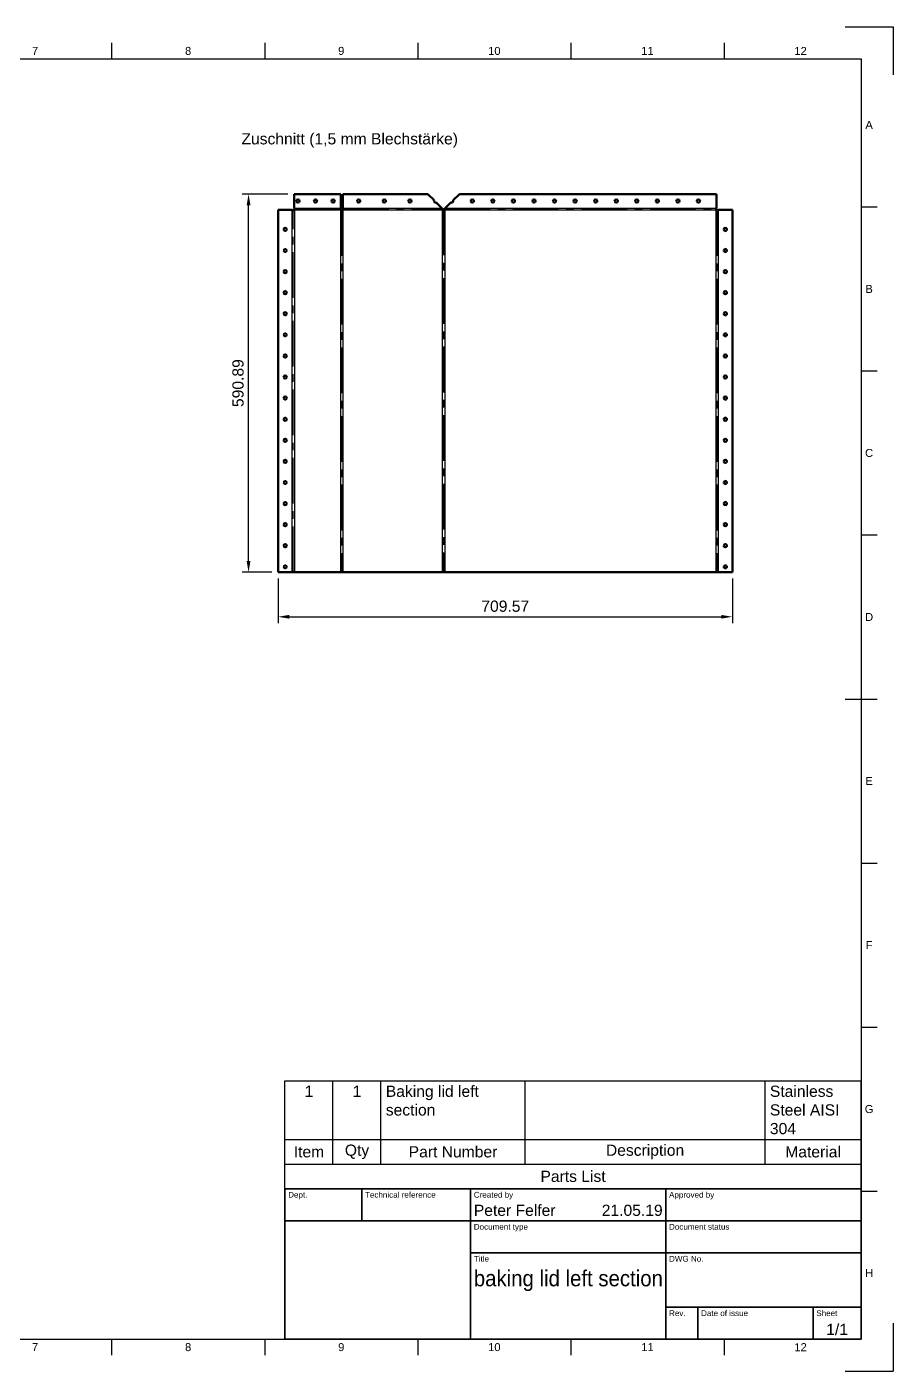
# Model space of a CAD drawing. Header units: millimetres. Extents: x 0 to 594, y 0 to 420.
# Drawn here: x 323.4 to 594, y 0 to 420 of the extents above; entities that cross this region are included whole.
import ezdxf
from ezdxf.enums import TextEntityAlignment as Align

# ---------------------------------------------------------------- set-up
doc = ezdxf.new("R2010")
doc.units = ezdxf.units.MM
doc.header["$LTSCALE"] = 0.75
doc.linetypes.add('CENTER2', pattern=[28.575, 19.05, -3.175, 3.175, -3.175])
for name, color, linetype, lineweight in [('Bend Center', 7, 'CENTER2', 25), ('Border', 7, 'Continuous', 25), ('FD_Dimensions', 7, 'Continuous', 25), ('Notes', 7, 'Continuous', 25), ('Parts Lists', 7, 'Continuous', 25), ('TitleBlock', 7, 'Continuous', 35), ('Visible', 7, 'Continuous', 50), ('Visible Narrow', 7, 'Continuous', 25)]:
    doc.layers.add(name, color=color, linetype=linetype, lineweight=lineweight)
doc.styles.add('FusionTitle', font='')
doc.styles.get("Standard").update_dxf_attribs({"font": 'arial.ttf'})
doc.styles.get('FusionTitle').set_extended_font_data('Arial Unicode MS')
doc.dimstyles.new('Dim-ISO-25', dxfattribs={"dimtxt": 3.5, "dimasz": 3.5, "dimexe": 2, "dimexo": 2, "dimgap": 1.5, "dimtad": 1, "dimzin": 12, "dimdsep": 46, "dimtxsty": 'Standard', "dimcen": 0, "dimazin": 3, "dimtp": 0.1, "dimtm": 0.1, "dimtfac": 0.714, "dimtmove": 0, "dimatfit": 3, "dimfxl": 1, "dimtzin": 12, "dimarcsym": 0})

# ---------------------------------------------------------------- blocks, each defined once
blk = doc.blocks.new('ISO_A2_SHEET')
at = {"layer": 'Border'}
for p, q in [((579, 420), (594, 420)), ((594, 420), (594, 405)), ((349.8333, 415), (349.8333, 410)), ((397.6666, 415), (397.6666, 410)), ((445.4999, 415), (445.4999, 410)), ((493.3332, 415), (493.3332, 410)), ((541.1665, 415), (541.1665, 410)), ((20, 410), (584, 410)), ((584, 410), (584, 10)), ((584, 363.75), (589, 363.75)), ((584, 312.5), (589, 312.5)), ((584, 261.25), (589, 261.25)), ((579, 210), (589, 210)), ((584, 158.75), (589, 158.75)), ((584, 107.5), (589, 107.5)), ((584, 56.25), (589, 56.25)), ((594, 15), (594, 0)), ((20, 10), (584, 10)), ((349.8333, 10), (349.8333, 5)), ((397.6666, 10), (397.6666, 5)), ((445.4999, 10), (445.4999, 5)), ((493.3332, 10), (493.3332, 5)), ((541.1665, 10), (541.1665, 5)), ((579, 0), (594, 0))]:
    blk.add_line(p, q, dxfattribs=at)
at = {"layer": 'Border', "style": 'FusionTitle'}
for s, p in [('7', (325.91665, 412.5)), ('8', (373.74995, 412.5)), ('9', (421.58325, 412.5)), ('10', (469.41655, 412.5)), ('11', (517.24985, 412.5)), ('12', (565.08315, 412.5)), ('A', (586.5, 389.375)), ('B', (586.5, 338.125)), ('C', (586.5, 286.875)), ('D', (586.5, 235.625)), ('E', (586.5, 184.375)), ('F', (586.5, 133.125)), ('G', (586.5, 81.875)), ('H', (586.5, 30.625)), ('7', (325.91665, 7.5)), ('8', (373.74995, 7.5)), ('9', (421.58325, 7.5)), ('10', (469.41655, 7.5)), ('11', (517.24985, 7.5)), ('12', (565.08315, 7.5))]:
    blk.add_text(s, height=2.5, dxfattribs=at).set_placement(p, align=Align.MIDDLE)
blk = doc.blocks.new('ISO_TITLEBLOCK')
at = {"layer": 'TitleBlock'}
for p, q in [((0, 47), (-180, 47)), ((-180, 47), (-180, 0)), ((-156, 37), (-156, 47)), ((-122, 0), (-122, 47)), ((-61, 0), (-61, 47)), ((0, 0), (0, 47)), ((-180, 37), (0, 37)), ((-122, 27), (0, 27)), ((-61, 10), (0, 10)), ((-51, 0), (-51, 10)), ((-15, 0), (-15, 10)), ((-180, 0), (0, 0))]:
    blk.add_line(p, q, dxfattribs=at)
at = {"layer": 'TitleBlock', "style": 'FusionTitle'}
for s, p in [('Dept.', (-179, 46)), ('Technical reference', (-155, 46)), ('Created by', (-121, 46)), ('Approved by', (-60, 46)), ('Document type', (-121, 36)), ('Document status', (-60, 36)), ('Title', (-121, 26)), ('DWG No.', (-60, 26)), ('Rev.', (-60, 9)), ('Date of issue', (-50, 9)), ('Sheet', (-14, 9))]:
    blk.add_text(s, height=1.8, dxfattribs=at).set_placement(p, align=Align.TOP_LEFT)
for tag, p, height in [('DEPT', (-179, 38.5), 3.5), ('TECHNICAL_REFERENCE', (-155, 38.5), 3.5), ('CREATED_BY', (-121, 38.5), 3.5), ('APPROVED_BY', (-60, 38.5), 3.5), ('DOCUMENT_TYPE', (-121, 28.5), 3.5), ('DOCUMENT_STATUS', (-60, 28.5), 3.5), ('TITLE_1', (-121, 16.5), 5), ('TITLE_2', (-121, 9), 5), ('TITLE_3', (-121, 1.5), 5), ('DATE_OF_ISSUE', (-50, 1.5), 3.5)]:
    blk.add_attdef(tag, p, '', height=height, dxfattribs=at)
for tag, p in [('CREATED_DATE', (-62, 38.5)), ('APPROVED_DATE', (-1, 38.5))]:
    blk.add_attdef(tag, text='', height=3.5, dxfattribs=at).set_placement(p, align=Align.RIGHT)
for tag, height, p in [('DRAWING_NUMBER', 5, (-30.5, 16.6)), ('REV', 3.5, (-56, 3.1)), ('SHEET', 3.5, (-7.5, 3.1))]:
    blk.add_attdef(tag, text='', height=height, dxfattribs=at).set_placement(p, align=Align.MIDDLE)
blk = doc.blocks.new('*T9')
at = {"layer": 'Parts Lists', "color": 0, "linetype": 'ByBlock', "lineweight": -2, "transparency": 16777216}
for p, q in [((0, 33.695771), (180, 33.695771)), ((0, 0), (0, 33.695771)), ((15, 7.666667), (15, 33.695771)), ((30, 7.666667), (30, 33.695771)), ((75, 7.666667), (75, 33.695771)), ((150, 7.666667), (150, 33.695771)), ((180, 0), (180, 33.695771)), ((0, 15.333333), (180, 15.333333)), ((0, 7.666667), (180, 7.666667)), ((0, 0), (180, 0))]:
    blk.add_line(p, q, dxfattribs=at)
at = {"layer": 'Parts Lists', "color": 0, "transparency": 16777216, "char_height": 3.5}
for s, insert, width, attachment_point in [('1', (7.5, 32.195771), 12, 2), ('1', (22.5, 32.195771), 12, 2), ('Baking lid left section', (31.5, 32.195771), 42, 1), ('Stainless Steel AISI 304', (151.5, 32.195771), 27, 1), ('Item', (7.5, 11.5), 12, 5), ('Qty', (22.5, 11.5), 12, 5), ('Part Number', (52.5, 11.5), 42, 5), ('Description', (112.5, 11.5), 72, 5), ('Material', (165, 11.5), 27, 5), ('Parts List', (90, 3.833333), 177, 5)]:
    blk.add_mtext(s, dxfattribs=dict(at, insert=insert, width=width, attachment_point=attachment_point))
blk = doc.blocks.new('*D20')
at = {"layer": 'Defpoints', "color": 0, "transparency": 16777216}
for p in [(401.865715, 249.601382), (543.780051, 249.601382), (543.780051, 235.689916)]:
    blk.add_point(p, dxfattribs=at)
at = {"layer": 'FD_Dimensions', "lineweight": -2, "transparency": 16777216}
for p, q in [((401.865715, 247.601382), (401.865715, 233.689916)), ((543.780051, 247.601382), (543.780051, 233.689916)), ((405.365715, 235.689916), (540.280051, 235.689916))]:
    blk.add_line(p, q, dxfattribs=at)
at = {"layer": 'FD_Dimensions', "transparency": 16777216}
for points in [[(405.365715, 236.27325), (405.365715, 235.106583), (401.865715, 235.689916)], [(540.280051, 236.27325), (540.280051, 235.106583), (543.780051, 235.689916)]]:
    blk.add_solid(points, dxfattribs=at)
at = {"layer": 'FD_Dimensions', "color": 0, "transparency": 16777216, "insert": (472.822883, 238.976922), "char_height": 3.5, "attachment_point": 5}
blk.add_mtext('709.57', dxfattribs=at)
blk = doc.blocks.new('*D21')
at = {"layer": 'Defpoints', "color": 0, "transparency": 16777216}
for p in [(392.62586, 367.779966), (406.856431, 367.779966), (401.865715, 249.601382)]:
    blk.add_point(p, dxfattribs=at)
at = {"layer": 'FD_Dimensions', "lineweight": -2, "transparency": 16777216}
for p, q in [((404.856431, 367.779966), (390.62586, 367.779966)), ((392.62586, 253.101382), (392.62586, 364.279966)), ((399.865715, 249.601382), (390.62586, 249.601382))]:
    blk.add_line(p, q, dxfattribs=at)
at = {"layer": 'FD_Dimensions', "transparency": 16777216}
for points in [[(392.042527, 364.279966), (393.209194, 364.279966), (392.62586, 367.779966)], [(392.042527, 253.101382), (393.209194, 253.101382), (392.62586, 249.601382)]]:
    blk.add_solid(points, dxfattribs=at)
at = {"layer": 'FD_Dimensions', "color": 0, "transparency": 16777216, "insert": (389.338855, 308.690674), "char_height": 3.5, "attachment_point": 5, "rotation": 90}
blk.add_mtext('590.89', dxfattribs=at)

msp = doc.modelspace()

# ---------------------------------------------------------------- linework, layer by layer
at = {"layer": 'Bend Center'}
for p, q in [((406.605, 249.6014), (406.605, 362.7014)), ((406.9443, 363.0407), (421.4443, 363.0407)), ((421.7836, 362.7014), (421.7836, 249.6014)), ((422.1229, 363.0407), (453.35, 363.0407)), ((453.5622, 362.9528), (453.5622, 249.6014)), ((453.7743, 363.0407), (538.7015, 363.0407)), ((539.0408, 362.7014), (539.0408, 249.6014))]:
    msp.add_line(p, q, dxfattribs=at)
at = {"layer": 'Visible'}
for p, q in [((421.4443, 367.78), (406.8564, 367.78)), ((406.8564, 367.78), (406.8564, 363.38)), ((421.4443, 362.7014), (421.4443, 367.78)), ((448.6108, 367.78), (422.1229, 367.78)), ((422.1229, 367.78), (422.1229, 362.7014)), ((450.5795, 365.8112), (448.6108, 367.78)), ((458.5136, 367.78), (456.5448, 365.8112)), ((538.7893, 367.78), (458.5136, 367.78)), ((538.7893, 363.38), (538.7893, 367.78)), ((406.2657, 362.7892), (401.8657, 362.7892)), ((401.8657, 362.7892), (401.8657, 249.6014)), ((406.2657, 362.7014), (406.2657, 362.7892)), ((406.9443, 362.7014), (406.2657, 362.7014)), ((406.8564, 363.38), (406.9443, 363.38)), ((406.9443, 363.38), (406.9443, 362.7014)), ((422.1229, 362.7014), (421.4443, 362.7014)), ((453.35, 363.0407), (451.2541, 365.1366)), ((455.8703, 365.1366), (453.7743, 363.0407)), ((538.7015, 362.7014), (538.7015, 363.38)), ((538.7015, 363.38), (538.7893, 363.38)), ((539.3801, 362.7014), (538.7015, 362.7014)), ((543.7801, 362.7892), (539.3801, 362.7892)), ((539.3801, 362.7892), (539.3801, 362.7014)), ((543.7801, 249.6014), (543.7801, 362.7892)), ((543.7801, 249.6014), (401.8657, 249.6014))]:
    msp.add_line(p, q, dxfattribs=at)
at = {"layer": 'Visible', "extrusion": (0, 0, -1)}
for centre in [(-408.0443, 365.58), (-413.5443, 365.58), (-419.0443, 365.58), (-427.0229, 365.58), (-435.0229, 365.58), (-443.0229, 365.58), (-462.5245, 365.58), (-468.9476, 365.58), (-475.3707, 365.58), (-481.7938, 365.58), (-488.2169, 365.58), (-494.6399, 365.58), (-501.063, 365.58), (-507.4861, 365.58), (-513.9092, 365.58), (-520.3322, 365.58), (-526.7553, 365.58), (-533.1784, 365.58), (-404.0657, 356.7131), (-541.5801, 356.7131), (-404.0657, 350.1249), (-541.5801, 350.1249), (-404.0657, 343.5367), (-541.5801, 343.5367), (-404.0657, 336.9484), (-541.5801, 336.9484), (-404.0657, 330.3602), (-541.5801, 330.3602), (-404.0657, 323.772), (-541.5801, 323.772), (-404.0657, 317.1837), (-541.5801, 317.1837), (-404.0657, 310.5955), (-541.5801, 310.5955), (-404.0657, 304.0073), (-541.5801, 304.0073), (-404.0657, 297.419), (-541.5801, 297.419), (-404.0657, 290.8308), (-541.5801, 290.8308), (-404.0657, 284.2426), (-541.5801, 284.2426), (-404.0657, 277.6543), (-541.5801, 277.6543), (-404.0657, 271.0661), (-541.5801, 271.0661), (-404.0657, 264.4779), (-541.5801, 264.4779), (-404.0657, 257.8896), (-541.5801, 257.8896), (-404.0657, 251.3014), (-541.5801, 251.3014)]:
    msp.add_circle(centre, 0.5, dxfattribs=at)
for centre, start, end in [((-451.0229, 365.58), 242.457603, 27.542397), ((-456.1015, 365.58), 152.457603, 297.542397)]:
    msp.add_arc(centre, 0.5, start, end, dxfattribs=at)
at = {"layer": 'Visible'}
msp.add_arc((453.5622, 363.2528), 0.3, 225, 315, dxfattribs=at)
at = {"layer": 'Visible Narrow'}
for p, q in [((406.2657, 249.6014), (406.2657, 362.7014)), ((406.9443, 363.38), (421.4443, 363.38)), ((421.4443, 362.7014), (406.9443, 362.7014)), ((406.9443, 362.7014), (406.9443, 249.6014)), ((421.4443, 249.6014), (421.4443, 362.7014)), ((422.1229, 363.38), (453.0108, 363.38)), ((453.2229, 362.7014), (422.1229, 362.7014)), ((422.1229, 362.7014), (422.1229, 249.6014)), ((453.2229, 249.6014), (453.2229, 362.7014)), ((538.7015, 362.7014), (453.9015, 362.7014)), ((453.9015, 362.7014), (453.9015, 249.6014)), ((454.1136, 363.38), (538.7015, 363.38)), ((538.7015, 249.6014), (538.7015, 362.7014)), ((539.3801, 362.7014), (539.3801, 249.6014))]:
    msp.add_line(p, q, dxfattribs=at)

# ---------------------------------------------------------------- block references
msp.add_blockref('*T9', (404, 57))
at = {"layer": 'Border'}
msp.add_blockref('ISO_A2_SHEET', (0, 0), dxfattribs=at)
at = {"layer": 'TitleBlock'}
ref = msp.add_blockref('ISO_TITLEBLOCK', (584, 10), dxfattribs=at)
ref.add_attrib('CREATED_DATE', '21.05.19', dxfattribs={"height": 3.5, "style": 'FusionTitle'}).set_placement((522, 48.5), align=Align.RIGHT)
ref.add_attrib('SHEET', '1/1', dxfattribs={"height": 3.5, "style": 'FusionTitle'}).set_placement((576.5, 13.1), align=Align.MIDDLE)
ref.add_attrib('TITLE_1', 'baking lid left section', (463, 26.5), dxfattribs={"height": 5, "style": 'FusionTitle', "width": 0.911261})
ref.add_attrib('CREATED_BY', 'Peter Felfer', (463, 48.5), dxfattribs={"height": 3.5, "style": 'FusionTitle'})

# ---------------------------------------------------------------- texts
at = {"layer": 'Notes', "insert": (390.3972, 386.786), "char_height": 3.5, "attachment_point": 1}
msp.add_mtext_dynamic_manual_height_columns('Zuschnitt (1,5 mm Blechstärke)', width=86.88949, gutter_width=17.5, heights=[0], dxfattribs=at)

# ---------------------------------------------------------------- dimensions: what is measured, and where the dimension line sits
at = {"layer": 'FD_Dimensions'}
dim = msp.add_linear_dim(base=(392.6259, 367.78), p1=(401.8657, 249.6014), p2=(406.8564, 367.78), angle=270, dimstyle='Dim-ISO-25', override={"dimlfac": 5, "dimclrd": 256, "dimclre": 256}, dxfattribs=at)
dim.commit()
dim.dimension.update_dxf_attribs({"geometry": '*D21', "text_midpoint": (389.3389, 308.6907)})
dim = msp.add_linear_dim(base=(543.7801, 235.6899), p1=(401.8657, 249.6014), p2=(543.7801, 249.6014), dimstyle='Dim-ISO-25', override={"dimlfac": 5, "dimclrd": 256, "dimclre": 256}, dxfattribs=at)
dim.commit()
dim.dimension.update_dxf_attribs({"geometry": '*D20', "text_midpoint": (472.8229, 238.9769)})

doc.saveas('drawing.dxf')
